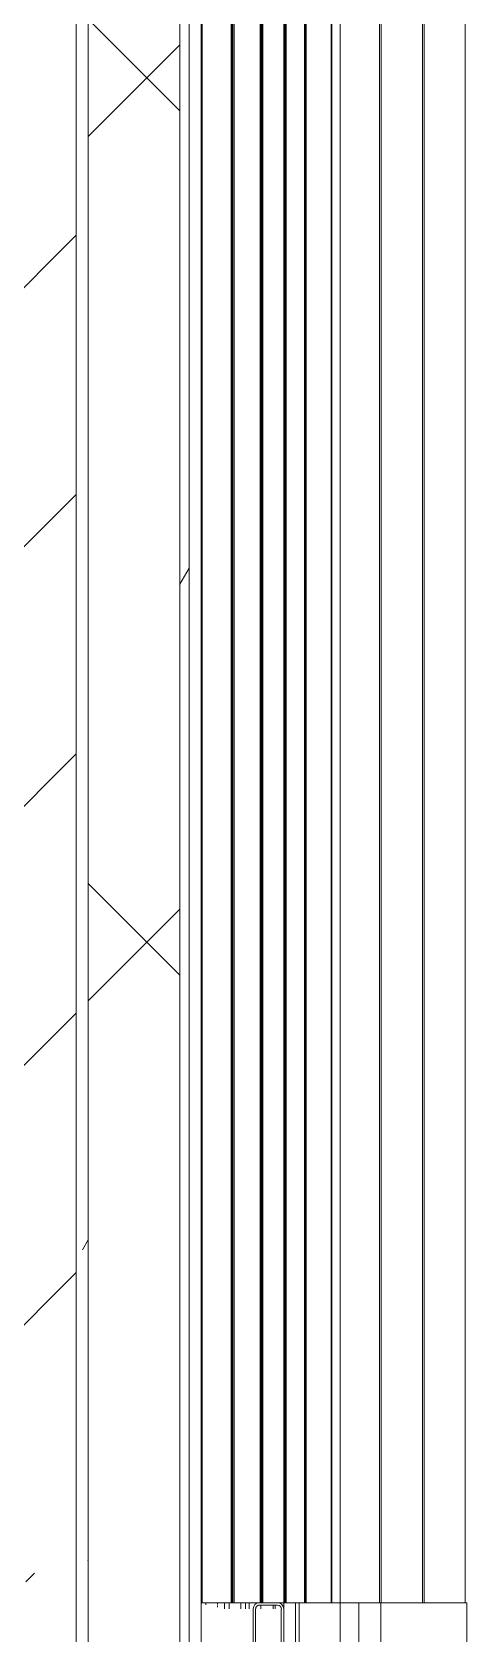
# Model space of a CAD drawing. Header units: millimetres. Extents: x 51154 to 151340, y -24069 to 30962.
# Drawn here: x 129009 to 129722, y 13829 to 16450 of the extents above; entities that cross this region are included whole.
import ezdxf

# ---------------------------------------------------------------- set-up
doc = ezdxf.new("R2010")
doc.units = ezdxf.units.MM
for name, color, linetype, lineweight in [('Обобщенные модели', 7, 'Continuous', 9), ('Обобщенные модели-1', 7, 'Continuous', 18), ('Общие ребра', 7, 'Continuous', 9), ('Отделка 1 _4_-1', 7, 'Continuous', 9), ('Отделка 2 _5_-1', 7, 'Continuous', 9), ('Стены', 7, 'Continuous', 9), ('Структура _1_', 7, 'Continuous', 18), ('Штриховка разреза-2', 7, 'Continuous', 9)]:
    doc.layers.add(name, color=color, linetype=linetype, lineweight=lineweight)
pattern_1 = [(0, (99498.54, 6475), (812.8, 203.2), [67.056, -542.544, 67.056, -542.544, -3251.2]), (0, (99498.54, 6475), (812.8, 203.2), [-1219.2, 67.056, -1152.144, 67.056, -542.544, -1422.4]), (0, (99498.54, 6475), (812.8, 203.2), [-3048, 67.056, -339.344, 67.056, -948.944]), (120, (99803.34, 6576.6), (-582.3764, 602.3054), [67.056, -542.544, 67.056, -3793.744]), (120, (99803.34, 6576.6), (-582.3764, 602.3054), [-676.656, -542.544, 67.056, -1152.144, -2032]), (120, (99803.34, 6576.6), (-582.3764, 602.3054), [-2438.4, 67.056, -542.544, 67.056, -1355.344]), (120, (99803.34, 6576.6), (-582.3764, 602.3054), [-3115.056, -339.344, 67.056, -948.944]), (240, (99904.94, 6983), (-230.4236, -805.5054), [67.056, -542.544, 67.056, -542.544, -3251.2]), (240, (99904.94, 6983), (-230.4236, -805.5054), [-1219.2, 67.056, -1152.144, 67.056, -542.544, -1422.4]), (240, (99904.94, 6983), (-230.4236, -805.5054), [-3048, 67.056, -339.344, 67.056, -948.944])]

# ---------------------------------------------------------------- blocks, each defined once
blk = doc.blocks.new('Обвязочная балка 1 - Обвязочная балка 1-1451838-Разрез 1-1')
at = {"layer": 'Обобщенные модели', "flags": 128}
for points in [[(129286.5, 13880), (129303.7, 13880), (129359.6, 13880), (129395.3, 13880), (129409, 13880)], [(129377.3, 13874.2), (129377.2, 13874), (129377, 13873.9), (129376.9, 13873.7), (129376.7, 13873.5), (129376.6, 13873.3), (129376.5, 13873.1), (129376.3, 13872.9), (129376.2, 13872.6), (129376.1, 13872.4), (129376, 13872.2), (129376, 13872), (129375.9, 13871.7), (129375.8, 13871.5), (129375.8, 13871.3), (129375.7, 13871), (129375.7, 13870.8)], [(129381.7, 13876.1), (129381.4, 13876.1), (129381.2, 13876), (129381, 13876), (129380.7, 13876), (129380.5, 13875.9), (129380.2, 13875.9), (129380, 13875.8), (129379.8, 13875.8), (129379.5, 13875.7), (129379.3, 13875.6)], [(129414.4, 13879.6), (129414.8, 13879.5), (129415.1, 13879.4), (129415.5, 13879.2), (129415.9, 13879), (129416.2, 13878.9)], [(129420.4, 13874.7), (129420.6, 13874.4), (129420.8, 13874), (129420.9, 13873.6), (129421.1, 13873.2), (129421.2, 13872.9)]]:
    blk.add_lwpolyline(points, dxfattribs=at)
at = {"layer": 'Обобщенные модели-1'}
for p, q in [((129371.6, 13870), (129371.6, 13770)), ((129375.6, 13770), (129375.6, 13870)), ((129411.6, 13880), (129381.6, 13880)), ((129381.7, 13876.1), (129411.6, 13876.1)), ((129417.6, 13870), (129417.6, 13770)), ((129421.6, 13770), (129421.6, 13870))]:
    blk.add_line(p, q, dxfattribs=at)
for centre, radius, start, end in [((129381.6, 13870), 10, 90, 180), ((129381.7, 13870), 6.06, 90, 180), ((129411.6, 13870), 10, 0, 90), ((129411.6, 13870), 6.06, 0, 90)]:
    blk.add_arc(centre, radius, start, end, dxfattribs=at)
blk = doc.blocks.new('Профиль ламели389 - Профиль ламели-1573201-Разрез 1-1')
at = {"layer": 'Обобщенные модели'}
for p, q in [((129514.2, 13880), (129514.2, 17255.4)), ((129514.2, 13880), (129514.2, 17255.4)), ((129514.2, 13880), (129514.2, 17255.4)), ((129578.3, 17255), (129578.3, 13880)), ((129578.3, 13880), (129578.3, 17255)), ((129578.3, 13880), (129578.3, 17255)), ((129581.2, 13880), (129581.2, 17255)), ((129581.2, 13880), (129581.2, 17255)), ((129648.6, 13880), (129648.6, 17255)), ((129648.6, 13880), (129648.6, 17255)), ((129651.5, 13880), (129651.5, 17255)), ((129651.5, 13880), (129651.5, 17255)), ((129718.9, 13880), (129718.9, 17255)), ((129718.9, 13880), (129718.9, 17255)), ((129421.6, 13880), (129440.8, 13880)), ((129421.6, 13880), (129421.6, 13760)), ((129514.2, 13880), (129437.6, 13880)), ((129440.8, 13880), (129514.2, 13880)), ((129440.8, 13760), (129440.8, 13880)), ((129446.6, 13880), (129446.6, 13760)), ((129544.6, 13880), (129448.3, 13880)), ((129448.3, 13880), (129514.1, 13880)), ((129514, 13880), (129448.6, 13880)), ((129448.6, 13880), (129580.7, 13880)), ((129511.8, 13880), (129448.6, 13880)), ((129448.6, 13880), (129511.8, 13880)), ((129578.8, 13880), (129513.7, 13880)), ((129514.2, 13880), (129544.6, 13880)), ((129514.2, 13760), (129514.2, 13880)), ((129514.2, 13760), (129514.2, 13880)), ((129544.6, 13760), (129544.6, 13880)), ((129544.6, 13760), (129544.6, 13880)), ((129580.7, 13880), (129578.3, 13880)), ((129580.7, 13880), (129721.6, 13880)), ((129580.7, 13760), (129580.7, 13880)), ((129580.7, 13760), (129580.7, 13880)), ((129580.7, 13760), (129580.7, 13880)), ((129721.6, 13760), (129721.6, 13880))]:
    blk.add_line(p, q, dxfattribs=at)
blk = doc.blocks.new('Профиль ламели777 - Профиль ламели-1722599-Разрез 1-1')
at = {"layer": 'Обобщенные модели'}
for p, q in [((129288.2, 13880), (129288.2, 17255)), ((129286.5, 13880), (129289.4, 13880)), ((129319.4, 13880), (129286.6, 13880)), ((129335.3, 13880), (129288.2, 13880)), ((129288.5, 13880), (129335.4, 13880)), ((129290.1, 13880), (129319.9, 13880))]:
    blk.add_line(p, q, dxfattribs=at)
blk = doc.blocks.new('Профиль ламели778 - Профиль ламели-1722869-Разрез 1-1')
at = {"layer": 'Обобщенные модели'}
for p, q in [((129335.3, 13880), (129335.3, 17255)), ((129337, 13880), (129337, 17255)), ((129338.3, 13880), (129338.3, 17255)), ((129338.5, 13880), (129338.5, 17255)), ((129340.3, 13880), (129340.3, 17255)), ((129334.6, 13880), (129286.3, 13880)), ((129286.4, 13880), (129334.7, 13880)), ((129334.2, 13880), (129286.4, 13880)), ((129286.4, 13880), (129332.9, 13880)), ((129286.5, 13880), (129341.3, 13880)), ((129371.4, 13880), (129286.5, 13880)), ((129286.5, 13880), (129383.2, 13880)), ((129337.9, 13880), (129286.5, 13880)), ((129332.9, 13880), (129337.9, 13880)), ((129383.2, 13880), (129340.3, 13880)), ((129341.9, 13880), (129371.9, 13880))]:
    blk.add_line(p, q, dxfattribs=at)
blk = doc.blocks.new('Профиль ламели779 - Профиль ламели-1723139-Разрез 1-1')
at = {"layer": 'Обобщенные модели'}
for p, q in [((129383.2, 13880), (129383.2, 17255)), ((129384.7, 13880), (129384.7, 17255)), ((129385.9, 13880), (129385.9, 17255)), ((129385.9, 13880), (129385.9, 17255)), ((129386, 13880), (129386, 17255)), ((129387.4, 13880), (129387.4, 17255)), ((129286.5, 13880), (129294.2, 13880)), ((129294.2, 13880), (129313.2, 13880)), ((129294.2, 13880), (129294.2, 13876.9)), ((129382.3, 13880), (129309, 13880)), ((129313.2, 13880), (129388.3, 13880)), ((129313.2, 13877), (129313.2, 13880)), ((129313.2, 13872.8), (129313.2, 13875.7)), ((129319.7, 13880), (129382.7, 13880)), ((129382.6, 13880), (129320, 13880)), ((129320.3, 13880), (129380.8, 13880)), ((129418.5, 13880), (129320.4, 13880)), ((129385.1, 13880), (129320.4, 13880)), ((129320.8, 13880), (129421.8, 13880)), ((129380.8, 13880), (129385.1, 13880)), ((129419.8, 13880), (129387, 13880)), ((129388.9, 13880), (129418.9, 13880))]:
    blk.add_line(p, q, dxfattribs=at)
blk = doc.blocks.new('Профиль ламели780 - Профиль ламели-1723409-Разрез 1-1')
at = {"layer": 'Обобщенные модели'}
for p, q in [((129421.8, 13880), (129421.8, 17255)), ((129423, 13880), (129423, 17255)), ((129424.1, 13880), (129424.1, 17255)), ((129425.3, 13880), (129425.3, 17255)), ((129425.4, 13880), (129425.4, 17255)), ((129324.5, 13880), (129332.1, 13880)), ((129324.5, 13870), (129324.5, 13880)), ((129332.1, 13880), (129351.1, 13880)), ((129332.1, 13880), (129332.1, 13870)), ((129421, 13880), (129347.1, 13880)), ((129351.1, 13880), (129426.1, 13880)), ((129351.1, 13870), (129351.1, 13880)), ((129357.8, 13880), (129422.9, 13880)), ((129421.2, 13880), (129358, 13880)), ((129358.3, 13880), (129419.4, 13880)), ((129407.2, 13880), (129358.4, 13880)), ((129423, 13880), (129358.5, 13880)), ((129358.7, 13880), (129455.5, 13880)), ((129455.4, 13880), (129409, 13880)), ((129419.4, 13880), (129423, 13880)), ((129455.4, 13880), (129424.9, 13880)), ((129426.5, 13880), (129455.4, 13880))]:
    blk.add_line(p, q, dxfattribs=at)
blk = doc.blocks.new('Профиль ламели781 - Профиль ламели-1723679-Разрез 1-1')
at = {"layer": 'Обобщенные модели'}
for p, q in [((129455.4, 13880), (129455.4, 17255)), ((129456.5, 13880), (129456.5, 17255)), ((129457.3, 13880), (129457.3, 17255)), ((129458.3, 13880), (129458.3, 17255)), ((129359, 13880), (129365.1, 13880)), ((129359, 13870), (129359, 13880)), ((129365.1, 13880), (129384.2, 13880)), ((129365.1, 13880), (129365.1, 13870)), ((129454.9, 13880), (129380.3, 13880)), ((129384.2, 13880), (129456.7, 13880)), ((129384.2, 13870), (129384.2, 13876.1)), ((129391, 13880), (129456.3, 13880)), ((129455, 13880), (129391.3, 13880)), ((129489.2, 13880), (129391.5, 13880)), ((129391.5, 13880), (129453, 13880)), ((129455.9, 13880), (129391.6, 13880)), ((129391.8, 13880), (129456.7, 13880)), ((129453, 13880), (129455.9, 13880)), ((129499.2, 13880), (129457.9, 13880)), ((129458.4, 13880), (129499.2, 13880)), ((129459.2, 13880), (129489.5, 13880))]:
    blk.add_line(p, q, dxfattribs=at)
blk = doc.blocks.new('Профиль ламели783 - Профиль ламели-1724219-Разрез 1-1')
at = {"layer": 'Обобщенные модели'}
for p, q in [((129499.2, 13880), (129499.2, 17255)), ((129499.7, 13880), (129499.7, 17255)), ((129500.1, 13880), (129500.1, 17255)), ((129500.6, 13880), (129500.6, 17255)), ((129404.5, 13880), (129407.6, 13880)), ((129404.5, 13870), (129404.5, 13876.1)), ((129407.6, 13876.1), (129407.6, 13870)), ((129409, 13880), (129426.8, 13880)), ((129498.9, 13880), (129423.2, 13880)), ((129426.8, 13880), (129500.9, 13880)), ((129433.9, 13880), (129499.6, 13880)), ((129514.2, 13880), (129434.1, 13880)), ((129498.8, 13880), (129434.2, 13880)), ((129434.3, 13880), (129496.8, 13880)), ((129498.2, 13880), (129434.4, 13880)), ((129434.5, 13880), (129514.2, 13880)), ((129514.2, 13880), (129500.1, 13880)), ((129501.1, 13880), (129514.2, 13880)), ((129578.3, 13880), (129581.2, 13880)), ((129648.6, 13880), (129651.5, 13880))]:
    blk.add_line(p, q, dxfattribs=at)

msp = doc.modelspace()

# ---------------------------------------------------------------- hatches: boundary and pattern name
at = {"layer": 'Штриховка разреза-2'}
h = msp.add_hatch(dxfattribs=at)
h.set_pattern_fill('FP_4', color=256, style=0, pattern_type=2)
h.set_pattern_definition(pattern_1)
h.paths.add_polyline_path([(129101.5, 12500), (129101.5, 17900), (129081.5, 17900), (129081.5, 12500)], flags=0)
h.paths.add_polyline_path([(129081.5, 19700), (129101.5, 19700), (129101.5, 22100), (129081.5, 22100), (129081.5, 19828.2)], flags=0)
h.paths.add_polyline_path([(129081.5, 23900), (129101.5, 23900), (129101.5, 26500), (129081.5, 26500), (129081.5, 23916)], flags=0)
h = msp.add_hatch(dxfattribs=at)
h.set_pattern_fill('FP_5', color=256, style=0, pattern_type=2)
h.set_pattern_definition([(45, (99498.5, 6475), (-707.107, 707.107), []), (135, (99498.5, 6475), (-707.107, -707.107), [])])
h.paths.add_polyline_path([(129251.5, 12500), (129251.5, 17900), (129101.5, 17900), (129101.5, 12500)], flags=0)
h.paths.add_polyline_path([(129251.5, 19700), (129251.5, 22100), (129101.5, 22100), (129101.5, 19700)], flags=0)
h.paths.add_polyline_path([(129251.5, 23900), (129251.5, 26500), (129101.5, 26500), (129101.5, 23900)], flags=0)
h = msp.add_hatch(dxfattribs=at)
h.set_pattern_fill('FP_4', color=256, style=0, pattern_type=2)
h.set_pattern_definition(pattern_1)
h.paths.add_polyline_path([(129251.5, 12500), (129266.5, 12500), (129266.5, 17900), (129251.5, 17900), (129251.5, 13015.1)], flags=0)
h.paths.add_polyline_path([(129251.5, 19700), (129266.5, 19700), (129266.5, 22100), (129251.5, 22100), (129251.5, 19828.2)], flags=0)
h.paths.add_polyline_path([(129266.5, 23900), (129266.5, 26500), (129251.5, 26500), (129251.5, 23900)], flags=0)
h = msp.add_hatch(dxfattribs=at)
h.set_pattern_fill('FP_2', color=256, style=0, pattern_type=2)
h.set_pattern_definition([(45, (99498.54, 6475), (-424.264, 424.264), [600, -100, 20, -100]), (45, (99498.54, 6899), (-424.264, 424.264), [])])
h.paths.add_polyline_path([(129027.3, 12500), (129081.6, 12500), (129081.6, 16450), (128781.6, 16450), (128781.6, 12500)], flags=0)

# ---------------------------------------------------------------- linework, layer by layer
at = {"layer": 'Общие ребра'}
for p, q in [((129101.5, 12500), (129101.5, 17900)), ((129251.5, 12500), (129251.5, 17900)), ((129266.5, 12500), (129266.5, 17900))]:
    msp.add_line(p, q, dxfattribs=at)
at = {"layer": 'Отделка 1 _4_-1'}
msp.add_line((129081.5, 17900), (129081.5, 12500), dxfattribs=at)
at = {"layer": 'Отделка 2 _5_-1'}
msp.add_line((129286.5, 12500), (129286.5, 17900), dxfattribs=at)
at = {"layer": 'Стены'}
msp.add_line((129286.5, 15500), (129286.5, 13700), dxfattribs=at)
at = {"layer": 'Структура _1_'}
msp.add_line((129081.6, 12500), (129081.6, 16450), dxfattribs=at)

# ---------------------------------------------------------------- block references
at = {"layer": 'Обобщенные модели'}
for name in ['Профиль ламели777 - Профиль ламели-1722599-Разрез 1-1', 'Профиль ламели778 - Профиль ламели-1722869-Разрез 1-1', 'Профиль ламели779 - Профиль ламели-1723139-Разрез 1-1', 'Профиль ламели780 - Профиль ламели-1723409-Разрез 1-1', 'Профиль ламели781 - Профиль ламели-1723679-Разрез 1-1', 'Профиль ламели783 - Профиль ламели-1724219-Разрез 1-1', 'Профиль ламели389 - Профиль ламели-1573201-Разрез 1-1', 'Обвязочная балка 1 - Обвязочная балка 1-1451838-Разрез 1-1']:
    msp.add_blockref(name, (0, 0), dxfattribs=at)

doc.saveas('drawing.dxf')
